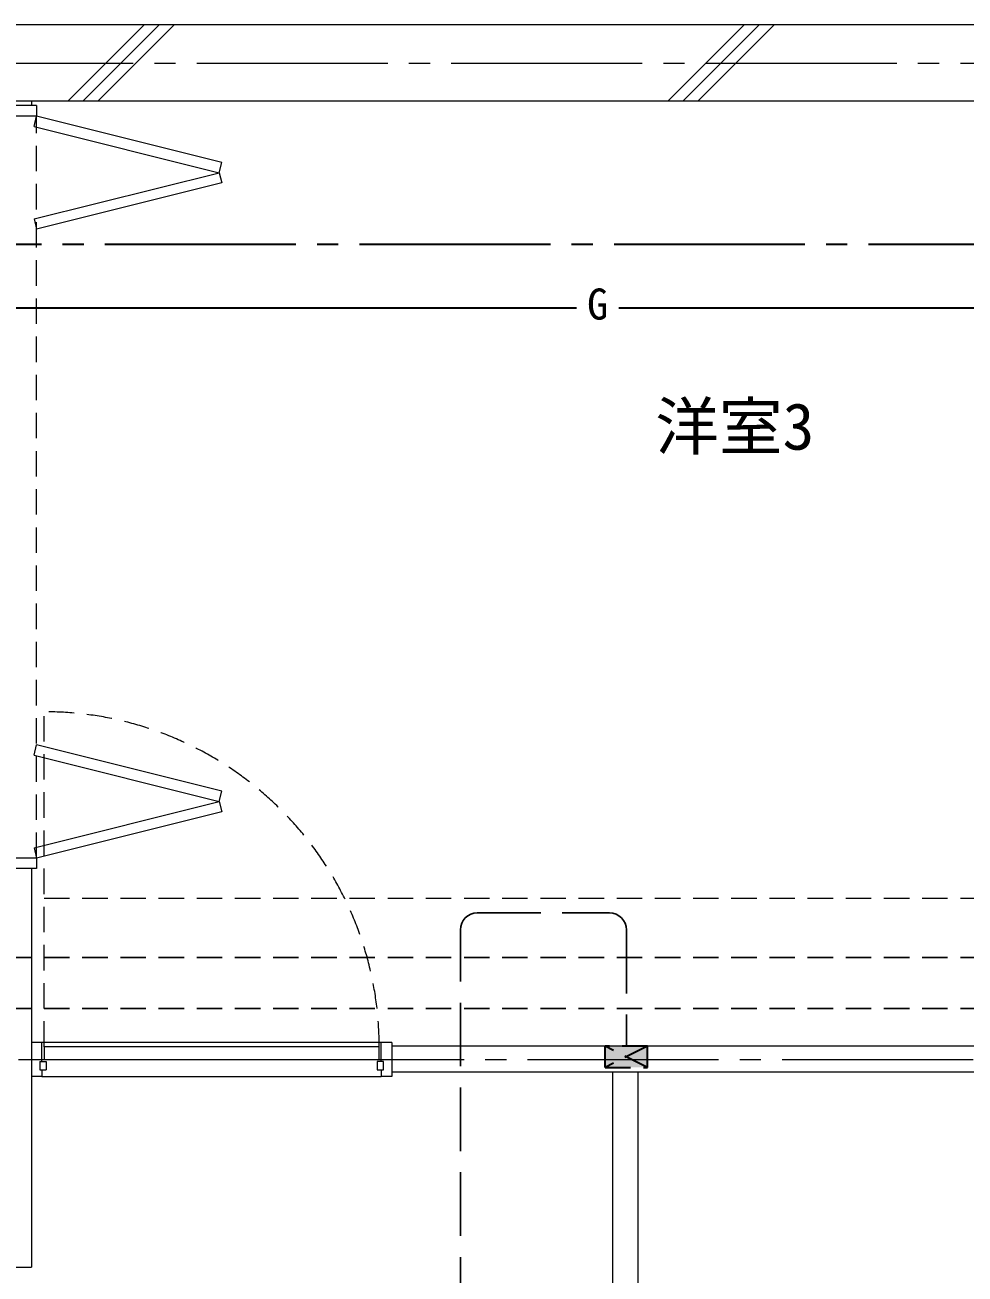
# Model space of a CAD drawing. Units: millimetres at full size, sheet at 1:50; details may follow other scales. Extents: x -9674 to 9699, y -6794 to 6791.
# Drawn here: x 3129 to 5345, y 664 to 3611 of the extents above; entities that cross this region are included whole.
import ezdxf
from ezdxf.enums import TextEntityAlignment as Align

# ---------------------------------------------------------------- set-up
doc = ezdxf.new("R2010")
doc.units = ezdxf.units.MM
doc.header["$LTSCALE"] = 50
for name, pattern in [('CHAIN2', [12, 9, -1, 1, -1]), ('DASHED1', [1.8, 1.2, -0.6]), ('DASHED3', [4, 3, -1])]:
    doc.linetypes.add(name, pattern=pattern)
for name, color, linetype, lineweight in [('1-0_芯', 134, 'CHAIN2', 9), ('1-1_躯体', 134, 'Continuous', 9), ('1-2_間仕切', 134, 'Continuous', 9), ('1-3_建具', 134, 'Continuous', 9), ('1-5_設備', 134, 'Continuous', 9), ('1-8_ハッチ', 134, 'Continuous', 9), ('1-C_梁', 134, 'DASHED1', 9), ('2-2', 5, 'DASHED3', 25), ('2-3_建具', 4, 'Continuous', 35), ('2-9_金物', 1, 'CHAIN2', 35), ('2-C', 2, 'DASHED1', 25)]:
    doc.layers.add(name, color=color, linetype=linetype, lineweight=lineweight)
doc.layers.add('1-A_文字', color=134, linetype='Continuous')
doc.styles.add('ＭＳ ゴシック', font='')
doc.styles.get('ＭＳ ゴシック').set_extended_font_data('MS Gothic')

msp = doc.modelspace()

# ---------------------------------------------------------------- linework, layer by layer
at = {"layer": '1-0_芯'}
for p, q in [((-8465.88, 3520.51), (8544.12, 3520.51)), ((3114.12, 1170.51), (8544.12, 1170.51))]:
    msp.add_line(p, q, dxfattribs=at)
at = {"layer": '1-1_躯体'}
msp.add_line((6384.12, 3610.51), (2334.12, 3610.51), dxfattribs=at)
msp.add_lwpolyline([(6384.12, 3430.51), (2334.12, 3430.51), (2334.12, 2620.51)], dxfattribs=at)
at = {"layer": '1-2_間仕切'}
for p, q in [((3144.12, 3430.51), (3144.12, 3420.51)), ((3144.12, 1620.51), (3144.12, 680.51)), ((5579.12, 1201.51), (3994.12, 1201.51)), ((5579.12, 1140.51), (3994.12, 1140.51)), ((3088.12, 680.51), (3144.12, 680.51))]:
    msp.add_line(p, q, dxfattribs=at)
at = {"layer": '1-3_建具'}
for p, q in [((3156.62, 3420.51), (3076.62, 3420.51)), ((3156.62, 3420.51), (3156.62, 3395.51)), ((3156.62, 3395.51), (3076.62, 3395.51)), ((3150.56, 3371.26), (3156.62, 3395.51)), ((3593.19, 3286.37), (3156.62, 3395.51)), ((3150.56, 3371.26), (3587.12, 3262.12)), ((3587.12, 3262.12), (3593.19, 3286.37)), ((3150.56, 3152.97), (3587.12, 3262.12)), ((3587.12, 3262.12), (3593.19, 3237.86)), ((3593.19, 3237.86), (3156.62, 3128.72)), ((3150.56, 3152.97), (3156.62, 3128.72)), ((3150.56, 1888.05), (3156.62, 1912.3)), ((3150.56, 1888.05), (3587.12, 1778.9)), ((3593.19, 1803.16), (3156.62, 1912.3)), ((3587.12, 1778.9), (3593.19, 1803.16)), ((3150.56, 1669.76), (3587.12, 1778.9)), ((3587.12, 1778.9), (3593.19, 1754.65)), ((3593.19, 1754.65), (3156.62, 1645.51)), ((3150.56, 1669.76), (3156.62, 1645.51)), ((3156.62, 1620.51), (3076.62, 1620.51)), ((3156.62, 1645.51), (3156.62, 1620.51)), ((3169.12, 1165.51), (3169.12, 1210.51)), ((3994.12, 1210.51), (3969.12, 1210.51)), ((3994.12, 1210.51), (3994.12, 1130.51)), ((3174.12, 1200.51), (3174.12, 1170.51)), ((3964.12, 1200.51), (3174.12, 1200.51)), ((3964.12, 1170.51), (3964.12, 1200.51)), ((3164.12, 1165.51), (3164.12, 1145.51)), ((3164.12, 1165.51), (3179.12, 1165.51)), ((3174.12, 1170.51), (3964.12, 1170.51)), ((3179.12, 1165.51), (3179.12, 1145.51)), ((3959.12, 1165.51), (3959.12, 1145.51)), ((3974.12, 1165.51), (3959.12, 1165.51)), ((3974.12, 1145.51), (3974.12, 1165.51)), ((3169.12, 1130.51), (3144.12, 1130.51)), ((3164.12, 1145.51), (3179.12, 1145.51)), ((3169.12, 1145.51), (3169.12, 1130.51)), ((3169.12, 1130.51), (3969.12, 1130.51)), ((3959.12, 1145.51), (3974.12, 1145.51)), ((3969.12, 1145.51), (3969.12, 1130.51)), ((3994.12, 1130.51), (3969.12, 1130.51))]:
    msp.add_line(p, q, dxfattribs=at)
at = {"layer": '1-3_建具', "linetype": 'DASHED1'}
for p, q in [((3156.62, 1645.51), (3156.62, 3395.51)), ((3174.12, 1200.51), (3174.12, 1990.51))]:
    msp.add_line(p, q, dxfattribs=at)
at = {"layer": '1-3_建具'}
for points in [[(3156.62, 1645.51), (3076.62, 1645.51), (3076.62, 1620.51)], [(3169.12, 1210.51), (3144.12, 1210.51), (3144.12, 1130.51)], [(3969.12, 1165.51), (3969.12, 1210.51), (3169.12, 1210.51)]]:
    msp.add_lwpolyline(points, dxfattribs=at)
at = {"layer": '1-3_建具', "linetype": 'DASHED1'}
msp.add_arc((3174.12, 1200.51), 790, 0, 90, dxfattribs=at)
at = {"layer": '1-5_設備'}
for p, q in [((4514.12, 1140.51), (4514.12, -319.49)), ((4574.12, 1140.51), (4574.12, -319.49))]:
    msp.add_line(p, q, dxfattribs=at)
at = {"layer": '1-8_ハッチ'}
for p, q in [((3230.39, 3430.51), (3410.39, 3610.51)), ((3265.74, 3430.51), (3445.74, 3610.51)), ((3301.1, 3430.51), (3481.1, 3610.51)), ((4644.6, 3430.51), (4824.6, 3610.51)), ((4679.96, 3430.51), (4859.96, 3610.51)), ((4715.31, 3430.51), (4895.31, 3610.51))]:
    msp.add_line(p, q, dxfattribs=at)
at = {"layer": '1-C_梁'}
msp.add_line((3174.12, 1550.51), (6384.12, 1550.51), dxfattribs=at)
at = {"layer": '2-2'}
for p, q in [((4195.41, 1516.08), (4506.92, 1516.08)), ((4155.41, 154.26), (4155.41, 1476.08)), ((4546.92, 1476.08), (4546.92, 1201.51))]:
    msp.add_line(p, q, dxfattribs=at)
at = {"layer": '2-2', "color": 4, "linetype": 'DASHED1', "lineweight": 35}
for p, q in [((4596.92, 1201.51), (4496.92, 1151.51)), ((4596.92, 1151.51), (4496.92, 1201.51)), ((4496.92, 1151.51), (4496.92, 1201.51)), ((4596.92, 1201.51), (4496.92, 1201.51)), ((4596.92, 1151.51), (4596.92, 1201.51)), ((4496.92, 1151.51), (4596.92, 1151.51))]:
    msp.add_line(p, q, dxfattribs=at)
at = {"layer": '2-2', "linetype": 'Continuous'}
for centre, start, end in [((4195.41, 1476.08), 90, 180), ((4506.92, 1476.08), 0, 90)]:
    msp.add_arc(centre, 40, start, end, dxfattribs=at)
at = {"layer": '2-2', "color": 150}
msp.add_solid([(4596.92, 1151.51), (4496.92, 1151.51), (4596.92, 1201.51), (4496.92, 1201.51)], dxfattribs=at)
at = {"layer": '2-3_建具'}
for p, q in [((2867.71, 2943.63), (4429.17, 2943.63)), ((4529.17, 2943.63), (6931.4, 2943.63))]:
    msp.add_line(p, q, dxfattribs=at)
at = {"layer": '2-9_金物'}
msp.add_line((2717.71, 3093.63), (6931.4, 3093.63), dxfattribs=at)
at = {"layer": '2-C'}
for p, q in [((6834.12, 1410.51), (1696.43, 1410.51)), ((6834.12, 1290.51), (1696.43, 1290.51))]:
    msp.add_line(p, q, dxfattribs=at)

# ---------------------------------------------------------------- texts
at = {"layer": '1-A_文字', "style": 'ＭＳ ゴシック'}
msp.add_text('洋室3', height=110, dxfattribs=at).set_placement((4614.98, 2575.68), align=Align.BOTTOM_LEFT)
at = {"layer": '2-3_建具', "color": 7, "style": 'ＭＳ ゴシック'}
msp.add_text('G', height=73.31, dxfattribs=at).set_placement((4454.17, 2893.63), align=Align.BOTTOM_LEFT)

doc.saveas('drawing.dxf')
